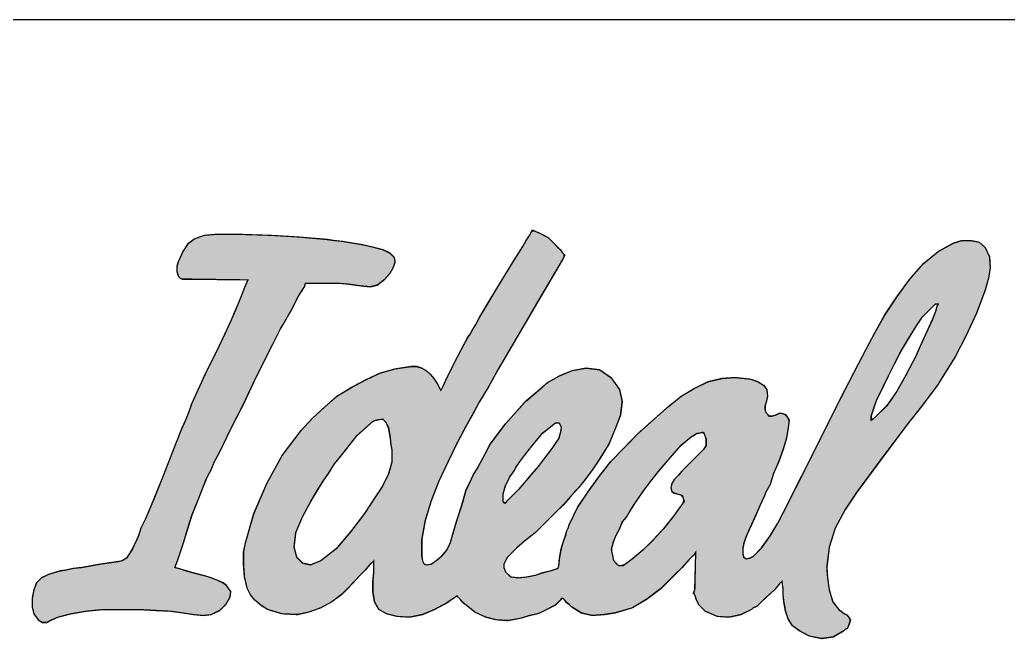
# Model space of a CAD drawing. Extents: x -15779 to -11579, y -7432 to -1492.
# Drawn here: x -14824 to -14475, y -6551.1 to -6332.4 of the extents above; entities that cross this region are included whole.
import ezdxf

# ---------------------------------------------------------------- set-up
doc = ezdxf.new("R2010")
doc.units = 0
doc.header["$LTSCALE"] = 40
doc.header["$MEASUREMENT"] = 0
doc.layers.get('0').update_dxf_attribs({"linetype": 'CONTINUOUS'})
for name, color, linetype in [('CAMADA_1', 7, 'CONTINUOUS'), ('FINA', 7, 'CONTINUOUS'), ('RAHMEN07', 5, 'CONTINUOUS')]:
    doc.layers.add(name, color=color, linetype=linetype)

msp = doc.modelspace()

# ---------------------------------------------------------------- hatches: boundary and pattern name
at = {"linetype": 'CONTINUOUS'}
h = msp.add_hatch(color=5, dxfattribs=at)
h.paths.add_polyline_path([(-14676.064, -6495.309), (-14678.785, -6502.262), (-14680.902, -6509.216), (-14682.111, -6515.867), (-14682.111, -6521.914), (-14681.808, -6523.425), (-14681.203, -6524.635), (-14680.297, -6524.937), (-14678.785, -6524.635), (-14676.669, -6523.123), (-14674.855, -6521.612), (-14673.343, -6519.797), (-14672.134, -6517.379), (-14671.227, -6514.356), (-14669.715, -6509.216), (-14667.901, -6503.774), (-14666.39, -6498.332), (-14665.786, -6497.123), (-14664.878, -6495.309), (-14663.971, -6493.193), (-14662.459, -6490.774), (-14659.738, -6485.635), (-14657.924, -6482.309), (-14652.483, -6475.053), (-14645.529, -6467.193), (-14641.6, -6463.867), (-14637.669, -6460.542), (-14633.437, -6458.123), (-14628.901, -6456.309), (-14624.065, -6455.403), (-14619.228, -6456.007), (-14615.297, -6458.728), (-14612.274, -6462.96), (-14611.367, -6467.193), (-14611.971, -6472.03), (-14613.785, -6476.867), (-14615.902, -6482.007), (-14618.925, -6486.844), (-14621.645, -6491.077), (-14624.367, -6494.704), (-14626.785, -6497.728), (-14627.995, -6498.937), (-14629.809, -6501.053), (-14632.227, -6503.774), (-14634.948, -6506.495), (-14637.669, -6509.216), (-14640.088, -6511.635), (-14641.902, -6513.448), (-14643.111, -6514.356), (-14645.831, -6516.472), (-14648.553, -6518.891), (-14650.668, -6521.006), (-14651.878, -6522.216), (-14652.483, -6523.425), (-14653.087, -6524.635), (-14653.087, -6525.843), (-14652.483, -6527.355), (-14650.668, -6529.169), (-14647.948, -6529.472), (-14644.925, -6529.169), (-14641.902, -6528.565), (-14639.483, -6527.658), (-14636.762, -6527.052), (-14634.948, -6526.449), (-14634.041, -6526.146), (-14633.738, -6525.239), (-14633.437, -6522.518), (-14632.832, -6519.192), (-14631.925, -6516.169), (-14631.321, -6514.658), (-14631.018, -6513.146), (-14630.413, -6511.937), (-14630.111, -6510.727), (-14627.088, -6504.681), (-14623.459, -6499.239), (-14619.53, -6493.797), (-14615.297, -6488.356), (-14605.623, -6478.379), (-14595.042, -6469.007), (-14590.507, -6465.379), (-14585.972, -6462.658), (-14581.134, -6460.24), (-14575.995, -6459.03), (-14571.46, -6458.728), (-14566.018, -6459.332), (-14563.297, -6460.24), (-14561.483, -6461.449), (-14560.273, -6462.96), (-14559.972, -6465.379), (-14560.273, -6466.588), (-14560.576, -6467.797), (-14560.879, -6468.704), (-14560.879, -6470.216), (-14560.576, -6471.123), (-14559.367, -6472.333), (-14558.46, -6472.333), (-14557.25, -6472.03), (-14555.558, -6471.184), (-14553.666, -6471.814), (-14552.366, -6473.765), (-14552.716, -6476.565), (-14553.32, -6480.193), (-14554.53, -6484.123), (-14556.041, -6488.356), (-14557.856, -6492.588), (-14559.064, -6496.518), (-14560.576, -6499.239), (-14561.181, -6500.751), (-14562.693, -6504.076), (-14564.204, -6507.402), (-14565.716, -6510.727), (-14567.227, -6514.053), (-14567.832, -6515.564), (-14568.437, -6517.379), (-14568.74, -6519.192), (-14568.74, -6521.006), (-14568.437, -6522.216), (-14567.53, -6522.82), (-14566.32, -6522.518), (-14565.112, -6521.914), (-14562.088, -6518.891), (-14559.064, -6514.658), (-14556.344, -6510.123), (-14554.53, -6506.495), (-14547.879, -6493.495), (-14541.228, -6480.193), (-14534.576, -6466.891), (-14527.926, -6453.89), (-14525.204, -6448.751), (-14522.181, -6443.007), (-14518.554, -6436.658), (-14514.321, -6430.309), (-14509.786, -6423.961), (-14504.949, -6418.518), (-14499.809, -6414.286), (-14494.368, -6411.262), (-14491.344, -6410.356), (-14488.321, -6410.356), (-14485.298, -6410.961), (-14483.182, -6412.775), (-14481.67, -6416.1), (-14481.368, -6420.03), (-14481.972, -6423.658), (-14483.182, -6427.891), (-14486.205, -6436.054), (-14489.833, -6443.914), (-14493.763, -6451.472), (-14498.298, -6458.728), (-14499.809, -6461.146), (-14502.531, -6464.774), (-14506.158, -6469.611), (-14510.693, -6475.356), (-14520.065, -6487.75), (-14528.53, -6499.239), (-14532.763, -6505.588), (-14536.088, -6511.937), (-14538.205, -6518.588), (-14539.111, -6525.843), (-14538.809, -6529.472), (-14538.205, -6533.705), (-14536.995, -6537.937), (-14534.576, -6540.96), (-14533.972, -6541.262), (-14533.367, -6541.867), (-14532.763, -6542.169), (-14531.854, -6542.624), (-14530.747, -6544.285), (-14531.251, -6545.798), (-14531.734, -6547.248), (-14532.46, -6547.612), (-14533.065, -6548.215), (-14536.693, -6550.332), (-14540.926, -6550.936), (-14545.158, -6550.03), (-14548.786, -6548.215), (-14551.204, -6546.402), (-14552.716, -6543.983), (-14553.623, -6541.262), (-14554.227, -6537.937), (-14554.53, -6535.519), (-14554.53, -6533.402), (-14554.908, -6530.757), (-14555.739, -6531.588), (-14557.553, -6533.705), (-14560.273, -6536.122), (-14562.39, -6538.239), (-14563.752, -6539.6), (-14565.112, -6540.053), (-14565.716, -6540.658), (-14569.343, -6542.472), (-14573.576, -6543.379), (-14577.809, -6543.076), (-14582.042, -6541.262), (-14582.949, -6540.355), (-14584.157, -6539.145), (-14585.065, -6537.332), (-14585.67, -6535.519), (-14586.273, -6534.913), (-14585.67, -6533.705), (-14585.374, -6520.712), (-14587.785, -6523.123), (-14590.204, -6525.843), (-14592.925, -6528.565), (-14597.762, -6533.402), (-14602.599, -6537.03), (-14607.739, -6540.053), (-14613.785, -6541.867), (-14617.716, -6542.472), (-14621.948, -6542.774), (-14625.878, -6541.867), (-14629.204, -6539.751), (-14630.111, -6538.844), (-14631.018, -6538.239), (-14631.622, -6537.332), (-14632.227, -6536.728), (-14632.53, -6536.728), (-14634.041, -6538.239), (-14634.948, -6539.145), (-14636.158, -6539.751), (-14637.971, -6540.658), (-14639.785, -6541.565), (-14641.297, -6542.169), (-14644.018, -6542.774), (-14647.041, -6543.681), (-14650.064, -6544.285), (-14651.878, -6544.588), (-14655.809, -6544.285), (-14659.436, -6543.379), (-14663.367, -6541.565), (-14666.39, -6539.145), (-14667.6, -6538.239), (-14668.506, -6537.03), (-14669.413, -6536.122), (-14669.655, -6535.881), (-14670.925, -6536.728), (-14671.832, -6537.332), (-14673.04, -6538.239), (-14677.576, -6540.658), (-14681.808, -6542.472), (-14686.344, -6543.379), (-14690.878, -6543.076), (-14694.506, -6542.169), (-14697.227, -6540.658), (-14698.738, -6537.937), (-14699.343, -6534.309), (-14699.343, -6530.983), (-14699.041, -6527.355), (-14699.041, -6524.635), (-14699.041, -6523.425), (-14700.552, -6524.937), (-14702.064, -6526.751), (-14703.878, -6528.565), (-14707.808, -6532.797), (-14710.529, -6535.519), (-14713.855, -6537.937), (-14717.785, -6540.053), (-14722.018, -6541.565), (-14725.948, -6542.472), (-14731.389, -6542.169), (-14736.529, -6540.658), (-14738.948, -6539.145), (-14741.065, -6537.332), (-14742.575, -6535.519), (-14743.785, -6533.099), (-14744.692, -6529.169), (-14744.994, -6524.635), (-14744.994, -6520.402), (-14744.389, -6517.076), (-14741.366, -6506.797), (-14736.832, -6496.216), (-14731.389, -6486.24), (-14724.738, -6477.472), (-14720.808, -6473.239), (-14716.576, -6469.31), (-14712.04, -6465.379), (-14707.203, -6462.356), (-14702.064, -6459.634), (-14696.924, -6457.217), (-14691.483, -6455.704), (-14685.739, -6454.798), (-14683.925, -6454.798), (-14682.111, -6455.403), (-14680.599, -6456.309), (-14679.087, -6457.519), (-14677.879, -6459.03), (-14676.669, -6460.844), (-14675.762, -6462.658), (-14675.46, -6463.263), (-14675.157, -6462.96), (-14674.553, -6461.751), (-14673.646, -6459.634), (-14672.437, -6457.217), (-14669.413, -6451.17), (-14665.786, -6444.518), (-14665.181, -6443.612), (-14664.273, -6442.1), (-14663.064, -6439.984), (-14661.553, -6437.263), (-14657.924, -6431.216), (-14653.995, -6424.565), (-14650.064, -6418.216), (-14646.437, -6412.472), (-14645.228, -6410.356), (-14644.018, -6408.542), (-14643.05, -6406.607), (-14641.6, -6407.333), (-14640.692, -6407.635), (-14638.878, -6408.542), (-14637.367, -6409.448), (-14635.855, -6410.961), (-14634.041, -6412.775), (-14633.134, -6413.682), (-14632.53, -6414.588), (-14631.623, -6415.496), (-14632.53, -6417.309), (-14641.297, -6432.123), (-14650.366, -6447.844), (-14654.901, -6455.403), (-14658.53, -6462.054), (-14661.855, -6467.495), (-14663.971, -6471.425), (-14666.692, -6476.263), (-14669.715, -6482.007), (-14672.739, -6488.356)])
h.paths.add_polyline_path([(-14523.391, -6473.844), (-14523.391, -6472.333), (-14522.484, -6469.611), (-14521.577, -6466.891), (-14520.67, -6465.077), (-14519.158, -6462.054), (-14517.344, -6458.123), (-14515.228, -6453.89), (-14512.809, -6449.356), (-14510.088, -6444.821), (-14507.669, -6440.891), (-14505.251, -6437.263), (-14502.832, -6434.845), (-14501.926, -6433.937), (-14500.715, -6432.728), (-14499.809, -6432.728), (-14500.112, -6433.332), (-14500.717, -6435.448), (-14501.925, -6438.472), (-14503.437, -6441.798), (-14504.949, -6445.123), (-14506.46, -6448.449), (-14507.669, -6451.17), (-14508.577, -6452.984), (-14511.298, -6458.123), (-14514.321, -6463.565), (-14517.948, -6468.704), (-14522.484, -6473.239)], flags=16)
h.paths.add_polyline_path([(-14582.646, -6484.123), (-14583.856, -6485.332), (-14585.972, -6487.449), (-14588.088, -6489.564), (-14590.204, -6491.681), (-14591.413, -6493.193), (-14592.925, -6494.704), (-14593.832, -6496.216), (-14594.135, -6497.728), (-14593.832, -6498.937), (-14592.925, -6499.541), (-14592.018, -6499.844), (-14590.149, -6500.311), (-14589.414, -6502.52), (-14590.809, -6504.379), (-14593.227, -6507.704), (-14596.855, -6512.239), (-14600.786, -6516.472), (-14603.809, -6519.495), (-14605.623, -6521.006), (-14607.739, -6522.82), (-14610.963, -6525.239), (-14612.578, -6525.239), (-14613.483, -6524.332), (-14614.316, -6523.498), (-14614.692, -6521.612), (-14615.137, -6519.389), (-14614.39, -6516.774), (-14613.483, -6514.356), (-14612.274, -6512.239), (-14611.306, -6509.82), (-14609.855, -6508.007), (-14608.343, -6505.588), (-14606.832, -6503.17), (-14603.506, -6498.332), (-14600.786, -6494.704), (-14598.064, -6491.379), (-14594.437, -6487.146), (-14590.507, -6482.611), (-14586.879, -6479.588), (-14586.274, -6479.286), (-14584.914, -6478.379), (-14584.157, -6478.379), (-14582.577, -6477.983), (-14581.739, -6480.494), (-14581.739, -6481.704), (-14581.739, -6482.762)], flags=16)
h.paths.add_polyline_path([(-14632.832, -6476.263), (-14633.134, -6478.076), (-14633.738, -6480.193), (-14634.948, -6482.007), (-14636.158, -6483.821), (-14637.367, -6485.332), (-14639.181, -6487.75), (-14640.994, -6490.169), (-14643.414, -6492.891), (-14647.948, -6498.332), (-14651.576, -6501.96), (-14652.181, -6502.565), (-14652.784, -6503.17), (-14653.39, -6502.565), (-14653.39, -6499.844), (-14652.483, -6496.82), (-14650.972, -6493.797), (-14649.46, -6491.681), (-14648.855, -6490.472), (-14647.645, -6488.658), (-14645.831, -6486.24), (-14643.716, -6483.518), (-14639.483, -6478.379), (-14634.866, -6474.751), (-14633.588, -6474.751)], flags=16)
h.paths.add_polyline_path([(-14692.692, -6488.658), (-14693.901, -6492.891), (-14696.018, -6497.123), (-14698.738, -6501.356), (-14702.366, -6506.797), (-14707.203, -6513.146), (-14712.343, -6519.192), (-14717.785, -6523.425), (-14721.413, -6524.937), (-14724.134, -6524.332), (-14726.25, -6522.216), (-14727.157, -6518.588), (-14726.552, -6513.448), (-14724.134, -6507.704), (-14721.11, -6502.262), (-14718.39, -6497.728), (-14716.879, -6495.309), (-14715.064, -6492.588), (-14712.948, -6489.263), (-14710.227, -6485.937), (-14705.088, -6479.286), (-14699.118, -6473.98), (-14695.917, -6473.34), (-14694.808, -6474.449), (-14693.901, -6476.565), (-14693.297, -6479.89), (-14692.994, -6482.611), (-14692.692, -6484.123)], flags=16)
at = {"layer": 'RAHMEN07', "linetype": 'CONTINUOUS'}
msp.add_hatch(color=256, dxfattribs=at).paths.add_polyline_path([(-14763.133, -6507.099), (-14761.319, -6502.565), (-14759.808, -6498.634), (-14758.296, -6495.006), (-14757.692, -6493.495), (-14756.482, -6491.379), (-14755.273, -6488.356), (-14753.459, -6485.03), (-14749.528, -6476.867), (-14744.994, -6468.1), (-14740.762, -6459.03), (-14736.529, -6450.565), (-14734.715, -6446.937), (-14733.204, -6443.914), (-14731.995, -6441.495), (-14731.087, -6439.984), (-14728.064, -6434.845), (-14725.645, -6430.007), (-14724.436, -6428.192), (-14723.529, -6426.682), (-14723.126, -6425.472), (-14722.32, -6425.472), (-14721.11, -6425.472), (-14718.994, -6425.472), (-14716.576, -6425.472), (-14711.436, -6425.472), (-14707.808, -6425.775), (-14703.576, -6426.378), (-14700.25, -6426.682), (-14697.832, -6426.077), (-14695.11, -6423.961), (-14693.297, -6421.844), (-14692.087, -6419.728), (-14691.483, -6417.914), (-14691.785, -6416.402), (-14693.297, -6414.892), (-14695.716, -6413.682), (-14699.041, -6412.775), (-14702.971, -6411.868), (-14706.599, -6411.262), (-14710.227, -6410.658), (-14713.25, -6410.356), (-14715.367, -6410.053), (-14725.343, -6409.147), (-14735.32, -6408.542), (-14745.297, -6408.239), (-14755.273, -6408.239), (-14758.901, -6408.542), (-14762.227, -6409.751), (-14764.645, -6411.565), (-14766.459, -6414.286), (-14767.366, -6416.402), (-14768.273, -6418.216), (-14768.575, -6419.728), (-14768.575, -6421.24), (-14768.273, -6422.449), (-14767.971, -6423.054), (-14767.366, -6423.658), (-14766.762, -6423.961), (-14766.459, -6423.961), (-14766.157, -6423.961), (-14765.854, -6423.961), (-14765.25, -6423.961), (-14743.482, -6424.263), (-14743.785, -6424.868), (-14744.692, -6426.984), (-14745.599, -6429.402), (-14746.808, -6432.425), (-14748.017, -6435.146), (-14749.528, -6438.774), (-14751.645, -6443.31), (-14753.761, -6447.844), (-14758.598, -6457.519), (-14762.529, -6466.286), (-14763.436, -6468.1), (-14764.343, -6470.82), (-14765.552, -6473.844), (-14767.064, -6477.17), (-14770.087, -6485.03), (-14773.412, -6493.495), (-14776.738, -6501.657), (-14779.761, -6508.913), (-14781.273, -6511.937), (-14782.18, -6514.658), (-14783.087, -6516.774), (-14783.692, -6517.983), (-14784.296, -6519.192), (-14785.203, -6520.704), (-14786.413, -6522.518), (-14787.924, -6523.425), (-14789.133, -6523.728), (-14795.483, -6524.635), (-14802.134, -6525.843), (-14805.157, -6526.146), (-14807.877, -6526.751), (-14809.691, -6527.052), (-14810.9, -6527.355), (-14813.924, -6528.262), (-14816.343, -6529.472), (-14818.156, -6531.285), (-14819.064, -6533.705), (-14819.668, -6536.728), (-14819.668, -6539.751), (-14819.064, -6542.169), (-14817.552, -6544.285), (-14816.04, -6545.192), (-14814.529, -6545.192), (-14812.714, -6544.285), (-14810.599, -6543.379), (-14806.063, -6542.169), (-14800.621, -6541.262), (-14794.575, -6540.658), (-14788.227, -6540.658), (-14781.877, -6540.658), (-14776.134, -6540.96), (-14770.691, -6541.262), (-14766.459, -6541.867), (-14762.529, -6542.472), (-14759.204, -6542.774), (-14756.482, -6542.472), (-14753.459, -6540.96), (-14751.342, -6538.844), (-14749.831, -6536.425), (-14749.528, -6534.309), (-14751.041, -6532.192), (-14752.25, -6531.285), (-14754.064, -6530.379), (-14756.482, -6529.472), (-14758.296, -6528.867), (-14761.924, -6527.96), (-14765.25, -6527.052), (-14767.971, -6526.146), (-14769.273, -6525.82), (-14768.878, -6524.635), (-14768.273, -6523.123), (-14767.668, -6521.309), (-14766.157, -6516.774), (-14764.645, -6511.937)])

# ---------------------------------------------------------------- linework, layer by layer
at = {"color": 5, "linetype": 'CONTINUOUS'}
for points in [[(-14676.064, -6495.309), (-14678.785, -6502.262), (-14680.902, -6509.216), (-14682.111, -6515.867), (-14682.111, -6521.914), (-14681.808, -6523.425), (-14681.203, -6524.635), (-14680.297, -6524.937), (-14678.785, -6524.635), (-14676.669, -6523.123), (-14674.855, -6521.612), (-14673.343, -6519.797), (-14672.134, -6517.379), (-14671.227, -6514.356), (-14669.715, -6509.216), (-14667.901, -6503.774), (-14666.39, -6498.332), (-14665.786, -6497.123), (-14664.878, -6495.309), (-14663.971, -6493.193), (-14662.459, -6490.774), (-14659.738, -6485.635), (-14657.924, -6482.309), (-14652.483, -6475.053), (-14645.529, -6467.193), (-14641.6, -6463.867), (-14637.669, -6460.542), (-14633.437, -6458.123), (-14628.901, -6456.309), (-14624.065, -6455.403), (-14619.228, -6456.007), (-14615.297, -6458.728), (-14612.274, -6462.96), (-14611.367, -6467.193), (-14611.971, -6472.03), (-14613.785, -6476.867), (-14615.902, -6482.007), (-14618.925, -6486.844), (-14621.645, -6491.077), (-14624.367, -6494.704), (-14626.785, -6497.728), (-14627.995, -6498.937), (-14629.809, -6501.053), (-14632.227, -6503.774), (-14634.948, -6506.495), (-14637.669, -6509.216), (-14640.088, -6511.635), (-14641.902, -6513.448), (-14643.111, -6514.356), (-14645.831, -6516.472), (-14648.553, -6518.891), (-14650.668, -6521.006), (-14651.878, -6522.216), (-14652.483, -6523.425), (-14653.087, -6524.635), (-14653.087, -6525.843), (-14652.483, -6527.355), (-14650.668, -6529.169), (-14647.948, -6529.472), (-14644.925, -6529.169), (-14641.902, -6528.565), (-14639.483, -6527.658), (-14636.762, -6527.052), (-14634.948, -6526.449), (-14634.041, -6526.146), (-14633.738, -6525.239), (-14633.437, -6522.518), (-14632.832, -6519.192), (-14631.925, -6516.169), (-14631.321, -6514.658), (-14631.018, -6513.146), (-14630.413, -6511.937), (-14630.111, -6510.727), (-14627.088, -6504.681), (-14623.459, -6499.239), (-14619.53, -6493.797), (-14615.297, -6488.356), (-14605.623, -6478.379), (-14595.042, -6469.007), (-14590.507, -6465.379), (-14585.972, -6462.658), (-14581.134, -6460.24), (-14575.995, -6459.03), (-14571.46, -6458.728), (-14566.018, -6459.332), (-14563.297, -6460.24), (-14561.483, -6461.449), (-14560.273, -6462.96), (-14559.972, -6465.379), (-14560.273, -6466.588), (-14560.576, -6467.797), (-14560.879, -6468.704), (-14560.879, -6470.216), (-14560.576, -6471.123), (-14559.367, -6472.333), (-14558.46, -6472.333), (-14557.25, -6472.03), (-14555.558, -6471.184), (-14553.666, -6471.814), (-14552.366, -6473.765), (-14552.716, -6476.565), (-14553.32, -6480.193), (-14554.53, -6484.123), (-14556.041, -6488.356), (-14557.856, -6492.588), (-14559.064, -6496.518), (-14560.576, -6499.239), (-14561.181, -6500.751), (-14562.693, -6504.076), (-14564.204, -6507.402), (-14565.716, -6510.727), (-14567.227, -6514.053), (-14567.832, -6515.564), (-14568.437, -6517.379), (-14568.74, -6519.192), (-14568.74, -6521.006), (-14568.437, -6522.216), (-14567.53, -6522.82), (-14566.32, -6522.518), (-14565.112, -6521.914), (-14562.088, -6518.891), (-14559.064, -6514.658), (-14556.344, -6510.123), (-14554.53, -6506.495), (-14547.879, -6493.495), (-14541.228, -6480.193), (-14534.576, -6466.891), (-14527.926, -6453.89), (-14525.204, -6448.751), (-14522.181, -6443.007), (-14518.554, -6436.658), (-14514.321, -6430.309), (-14509.786, -6423.961), (-14504.949, -6418.518), (-14499.809, -6414.286), (-14494.368, -6411.262), (-14491.344, -6410.356), (-14488.321, -6410.356), (-14485.298, -6410.961), (-14483.182, -6412.775), (-14481.67, -6416.1), (-14481.368, -6420.03), (-14481.972, -6423.658), (-14483.182, -6427.891), (-14486.205, -6436.054), (-14489.833, -6443.914), (-14493.763, -6451.472), (-14498.298, -6458.728), (-14499.809, -6461.146), (-14502.531, -6464.774), (-14506.158, -6469.611), (-14510.693, -6475.356), (-14520.065, -6487.75), (-14528.53, -6499.239), (-14532.763, -6505.588), (-14536.088, -6511.937), (-14538.205, -6518.588), (-14539.111, -6525.843), (-14538.809, -6529.472), (-14538.205, -6533.705), (-14536.995, -6537.937), (-14534.576, -6540.96), (-14533.972, -6541.262), (-14533.367, -6541.867), (-14532.763, -6542.169), (-14531.854, -6542.624), (-14530.747, -6544.285), (-14531.251, -6545.798), (-14531.734, -6547.248), (-14532.46, -6547.612), (-14533.065, -6548.215), (-14536.693, -6550.332), (-14540.926, -6550.936), (-14545.158, -6550.03), (-14548.786, -6548.215), (-14551.204, -6546.402), (-14552.716, -6543.983), (-14553.623, -6541.262), (-14554.227, -6537.937), (-14554.53, -6535.519), (-14554.53, -6533.402), (-14554.908, -6530.757), (-14555.739, -6531.588), (-14557.553, -6533.705), (-14560.273, -6536.122), (-14562.39, -6538.239), (-14563.752, -6539.6), (-14565.112, -6540.053), (-14565.716, -6540.658), (-14569.343, -6542.472), (-14573.576, -6543.379), (-14577.809, -6543.076), (-14582.042, -6541.262), (-14582.949, -6540.355), (-14584.157, -6539.145), (-14585.065, -6537.332), (-14585.67, -6535.519), (-14586.273, -6534.913), (-14585.67, -6533.705), (-14585.374, -6520.712), (-14587.785, -6523.123), (-14590.204, -6525.843), (-14592.925, -6528.565), (-14597.762, -6533.402), (-14602.599, -6537.03), (-14607.739, -6540.053), (-14613.785, -6541.867), (-14617.716, -6542.472), (-14621.948, -6542.774), (-14625.878, -6541.867), (-14629.204, -6539.751), (-14630.111, -6538.844), (-14631.018, -6538.239), (-14631.622, -6537.332), (-14632.227, -6536.728), (-14632.53, -6536.728), (-14634.041, -6538.239), (-14634.948, -6539.145), (-14636.158, -6539.751), (-14637.971, -6540.658), (-14639.785, -6541.565), (-14641.297, -6542.169), (-14644.018, -6542.774), (-14647.041, -6543.681), (-14650.064, -6544.285), (-14651.878, -6544.588), (-14655.809, -6544.285), (-14659.436, -6543.379), (-14663.367, -6541.565), (-14666.39, -6539.145), (-14667.6, -6538.239), (-14668.506, -6537.03), (-14669.413, -6536.122), (-14669.655, -6535.881), (-14670.925, -6536.728), (-14671.832, -6537.332), (-14673.04, -6538.239), (-14677.576, -6540.658), (-14681.808, -6542.472), (-14686.344, -6543.379), (-14690.878, -6543.076), (-14694.506, -6542.169), (-14697.227, -6540.658), (-14698.738, -6537.937), (-14699.343, -6534.309), (-14699.343, -6530.983), (-14699.041, -6527.355), (-14699.041, -6524.635), (-14699.041, -6523.425), (-14700.552, -6524.937), (-14702.064, -6526.751), (-14703.878, -6528.565), (-14707.808, -6532.797), (-14710.529, -6535.519), (-14713.855, -6537.937), (-14717.785, -6540.053), (-14722.018, -6541.565), (-14725.948, -6542.472), (-14731.389, -6542.169), (-14736.529, -6540.658), (-14738.948, -6539.145), (-14741.065, -6537.332), (-14742.575, -6535.519), (-14743.785, -6533.099), (-14744.692, -6529.169), (-14744.994, -6524.635), (-14744.994, -6520.402), (-14744.389, -6517.076), (-14741.366, -6506.797), (-14736.832, -6496.216), (-14731.389, -6486.24), (-14724.738, -6477.472), (-14720.808, -6473.239), (-14716.576, -6469.31), (-14712.04, -6465.379), (-14707.203, -6462.356), (-14702.064, -6459.634), (-14696.924, -6457.217), (-14691.483, -6455.704), (-14685.739, -6454.798), (-14683.925, -6454.798), (-14682.111, -6455.403), (-14680.599, -6456.309), (-14679.087, -6457.519), (-14677.879, -6459.03), (-14676.669, -6460.844), (-14675.762, -6462.658), (-14675.46, -6463.263), (-14675.157, -6462.96), (-14674.553, -6461.751), (-14673.646, -6459.634), (-14672.437, -6457.217), (-14669.413, -6451.17), (-14665.786, -6444.518), (-14665.181, -6443.612), (-14664.273, -6442.1), (-14663.064, -6439.984), (-14661.553, -6437.263), (-14657.924, -6431.216), (-14653.995, -6424.565), (-14650.064, -6418.216), (-14646.437, -6412.472), (-14645.228, -6410.356), (-14644.018, -6408.542), (-14643.05, -6406.607), (-14641.6, -6407.333), (-14640.692, -6407.635), (-14638.878, -6408.542), (-14637.367, -6409.448), (-14635.855, -6410.961), (-14634.041, -6412.775), (-14633.134, -6413.682), (-14632.53, -6414.588), (-14631.623, -6415.496), (-14632.53, -6417.309), (-14641.297, -6432.123), (-14650.366, -6447.844), (-14654.901, -6455.403), (-14658.53, -6462.054), (-14661.855, -6467.495), (-14663.971, -6471.425), (-14666.692, -6476.263), (-14669.715, -6482.007), (-14672.739, -6488.356)], [(-14523.391, -6473.844), (-14523.391, -6472.333), (-14522.484, -6469.611), (-14521.577, -6466.891), (-14520.67, -6465.077), (-14519.158, -6462.054), (-14517.344, -6458.123), (-14515.228, -6453.89), (-14512.809, -6449.356), (-14510.088, -6444.821), (-14507.669, -6440.891), (-14505.251, -6437.263), (-14502.832, -6434.845), (-14501.926, -6433.937), (-14500.715, -6432.728), (-14499.809, -6432.728), (-14500.112, -6433.332), (-14500.717, -6435.448), (-14501.925, -6438.472), (-14503.437, -6441.798), (-14504.949, -6445.123), (-14506.46, -6448.449), (-14507.669, -6451.17), (-14508.577, -6452.984), (-14511.298, -6458.123), (-14514.321, -6463.565), (-14517.948, -6468.704), (-14522.484, -6473.239)], [(-14692.692, -6488.658), (-14693.901, -6492.891), (-14696.018, -6497.123), (-14698.738, -6501.356), (-14702.366, -6506.797), (-14707.203, -6513.146), (-14712.343, -6519.192), (-14717.785, -6523.425), (-14721.413, -6524.937), (-14724.134, -6524.332), (-14726.25, -6522.216), (-14727.157, -6518.588), (-14726.552, -6513.448), (-14724.134, -6507.704), (-14721.11, -6502.262), (-14718.39, -6497.728), (-14716.879, -6495.309), (-14715.064, -6492.588), (-14712.948, -6489.263), (-14710.227, -6485.937), (-14705.088, -6479.286), (-14699.118, -6473.98), (-14695.917, -6473.34), (-14694.808, -6474.449), (-14693.901, -6476.565), (-14693.297, -6479.89), (-14692.994, -6482.611), (-14692.692, -6484.123)], [(-14632.832, -6476.263), (-14633.134, -6478.076), (-14633.738, -6480.193), (-14634.948, -6482.007), (-14636.158, -6483.821), (-14637.367, -6485.332), (-14639.181, -6487.75), (-14640.994, -6490.169), (-14643.414, -6492.891), (-14647.948, -6498.332), (-14651.576, -6501.96), (-14652.181, -6502.565), (-14652.784, -6503.17), (-14653.39, -6502.565), (-14653.39, -6499.844), (-14652.483, -6496.82), (-14650.972, -6493.797), (-14649.46, -6491.681), (-14648.855, -6490.472), (-14647.645, -6488.658), (-14645.831, -6486.24), (-14643.716, -6483.518), (-14639.483, -6478.379), (-14634.866, -6474.751), (-14633.588, -6474.751)], [(-14582.646, -6484.123), (-14583.856, -6485.332), (-14585.972, -6487.449), (-14588.088, -6489.564), (-14590.204, -6491.681), (-14591.413, -6493.193), (-14592.925, -6494.704), (-14593.832, -6496.216), (-14594.135, -6497.728), (-14593.832, -6498.937), (-14592.925, -6499.541), (-14592.018, -6499.844), (-14590.149, -6500.311), (-14589.414, -6502.52), (-14590.809, -6504.379), (-14593.227, -6507.704), (-14596.855, -6512.239), (-14600.786, -6516.472), (-14603.809, -6519.495), (-14605.623, -6521.006), (-14607.739, -6522.82), (-14610.963, -6525.239), (-14612.578, -6525.239), (-14613.483, -6524.332), (-14614.316, -6523.498), (-14614.692, -6521.612), (-14615.137, -6519.389), (-14614.39, -6516.774), (-14613.483, -6514.356), (-14612.274, -6512.239), (-14611.306, -6509.82), (-14609.855, -6508.007), (-14608.343, -6505.588), (-14606.832, -6503.17), (-14603.506, -6498.332), (-14600.786, -6494.704), (-14598.064, -6491.379), (-14594.437, -6487.146), (-14590.507, -6482.611), (-14586.879, -6479.588), (-14586.274, -6479.286), (-14584.914, -6478.379), (-14584.157, -6478.379), (-14582.577, -6477.983), (-14581.739, -6480.494), (-14581.739, -6481.704), (-14581.739, -6482.762)]]:
    msp.add_lwpolyline(points, close=True, dxfattribs=at)
at = {"layer": 'CAMADA_1', "color": 5, "linetype": 'CONTINUOUS', "const_width": 0.42}
for points in [[(-14585.367, -6520.402), (-14585.67, -6533.705), (-14585.972, -6534.309), (-14585.972, -6534.611), (-14585.972, -6535.216), (-14585.67, -6535.519), (-14585.065, -6537.332), (-14584.157, -6539.145), (-14582.949, -6540.355), (-14582.042, -6541.262), (-14577.809, -6543.076), (-14573.576, -6543.379), (-14569.343, -6542.472), (-14565.716, -6540.658), (-14565.112, -6540.053), (-14564.204, -6539.751), (-14563.297, -6539.145), (-14562.39, -6538.239), (-14560.273, -6536.122), (-14557.553, -6533.705), (-14555.739, -6531.588), (-14554.833, -6530.682), (-14554.833, -6531.285), (-14554.53, -6533.402), (-14554.53, -6535.519), (-14554.227, -6537.937), (-14553.623, -6541.262), (-14552.716, -6543.983), (-14551.204, -6546.402), (-14548.786, -6548.215), (-14545.158, -6550.03), (-14540.926, -6550.936), (-14536.693, -6550.332), (-14533.065, -6548.215), (-14532.46, -6547.612), (-14531.856, -6547.309), (-14531.553, -6546.704), (-14531.251, -6545.798), (-14530.949, -6544.89), (-14530.949, -6543.983), (-14531.553, -6543.076), (-14532.158, -6542.472), (-14532.763, -6542.169), (-14533.367, -6541.867), (-14533.972, -6541.262), (-14534.576, -6540.96), (-14536.995, -6537.937), (-14538.205, -6533.705), (-14538.809, -6529.472), (-14539.111, -6525.843), (-14538.205, -6518.588), (-14536.088, -6511.937), (-14532.763, -6505.588), (-14528.53, -6499.239), (-14520.065, -6487.75), (-14510.693, -6475.356), (-14506.158, -6469.611), (-14502.531, -6464.774), (-14499.809, -6461.146), (-14498.298, -6458.728), (-14493.763, -6451.472), (-14489.833, -6443.914), (-14486.205, -6436.054), (-14483.182, -6427.891), (-14481.972, -6423.658), (-14481.368, -6420.03), (-14481.67, -6416.1), (-14483.182, -6412.775), (-14485.298, -6410.961), (-14488.321, -6410.356), (-14491.344, -6410.356), (-14494.368, -6411.262), (-14499.809, -6414.286), (-14504.949, -6418.518), (-14509.786, -6423.961), (-14514.321, -6430.309), (-14518.554, -6436.658), (-14522.181, -6443.007), (-14525.204, -6448.751), (-14527.926, -6453.89), (-14534.576, -6466.891), (-14541.228, -6480.193), (-14547.879, -6493.495), (-14554.53, -6506.495), (-14556.344, -6510.123), (-14559.064, -6514.658), (-14562.088, -6518.891), (-14565.112, -6521.914), (-14566.32, -6522.518), (-14567.53, -6522.82), (-14568.437, -6522.216), (-14568.74, -6521.006), (-14568.74, -6519.192), (-14568.437, -6517.379), (-14567.832, -6515.564), (-14567.227, -6514.053), (-14565.716, -6510.727), (-14564.204, -6507.402), (-14562.693, -6504.076), (-14561.181, -6500.751), (-14560.576, -6499.239), (-14559.064, -6496.518), (-14557.856, -6492.588), (-14556.041, -6488.356), (-14554.53, -6484.123), (-14553.32, -6480.193), (-14552.716, -6476.565), (-14552.414, -6474.147), (-14552.716, -6473.239), (-14553.32, -6472.333), (-14553.925, -6471.727), (-14554.833, -6471.425), (-14556.041, -6471.425), (-14557.25, -6472.03), (-14558.46, -6472.333), (-14559.67, -6472.333), (-14559.972, -6471.727), (-14560.576, -6471.123), (-14560.879, -6470.216), (-14560.879, -6469.611), (-14560.879, -6468.704), (-14560.576, -6467.797), (-14560.273, -6466.588), (-14559.972, -6465.379), (-14560.273, -6462.96), (-14561.483, -6461.449), (-14563.297, -6460.24), (-14566.018, -6459.332), (-14571.46, -6458.728), (-14575.995, -6459.03), (-14581.134, -6460.24), (-14585.972, -6462.658), (-14590.507, -6465.379), (-14595.042, -6469.007), (-14605.623, -6478.379), (-14615.297, -6488.356), (-14619.53, -6493.797), (-14623.459, -6499.239), (-14627.088, -6504.681), (-14630.111, -6510.727), (-14630.413, -6511.937), (-14631.018, -6513.146), (-14631.321, -6514.658), (-14631.925, -6516.169), (-14632.832, -6519.192), (-14633.437, -6522.518), (-14633.738, -6525.239), (-14634.041, -6526.146), (-14634.948, -6526.449), (-14636.762, -6527.052), (-14639.483, -6527.658), (-14641.902, -6528.565), (-14644.925, -6529.169), (-14647.948, -6529.472), (-14650.668, -6529.169), (-14652.483, -6527.355), (-14653.087, -6525.843), (-14653.087, -6524.635), (-14652.483, -6523.425), (-14651.878, -6522.216), (-14650.668, -6521.006), (-14648.553, -6518.891), (-14645.831, -6516.472), (-14643.111, -6514.356), (-14641.902, -6513.448), (-14640.088, -6511.635), (-14637.669, -6509.216), (-14634.948, -6506.495), (-14632.227, -6503.774), (-14629.809, -6501.053), (-14627.995, -6498.937), (-14626.785, -6497.728), (-14624.367, -6494.704), (-14621.645, -6491.077), (-14618.925, -6486.844), (-14615.902, -6482.007), (-14613.785, -6476.867), (-14611.971, -6472.03), (-14611.367, -6467.193), (-14612.274, -6462.96), (-14615.297, -6458.728), (-14619.228, -6456.007), (-14624.065, -6455.403), (-14628.901, -6456.309), (-14633.437, -6458.123), (-14637.669, -6460.542), (-14641.6, -6463.867), (-14645.529, -6467.193), (-14652.483, -6475.053), (-14657.924, -6482.309), (-14659.738, -6485.635), (-14662.459, -6490.774), (-14663.971, -6493.193), (-14664.878, -6495.309), (-14665.786, -6497.123), (-14666.39, -6498.332), (-14667.901, -6503.774), (-14669.715, -6509.216), (-14671.227, -6514.356), (-14672.134, -6517.379), (-14673.343, -6519.797), (-14674.855, -6521.612), (-14676.669, -6523.123), (-14678.785, -6524.635), (-14680.297, -6524.937), (-14681.203, -6524.635), (-14681.808, -6523.425), (-14682.111, -6521.914), (-14682.111, -6515.867), (-14680.902, -6509.216), (-14678.785, -6502.262), (-14676.064, -6495.309), (-14672.739, -6488.356), (-14669.715, -6482.007), (-14666.692, -6476.263), (-14663.971, -6471.425), (-14661.855, -6467.495), (-14658.53, -6462.054), (-14654.901, -6455.403), (-14650.366, -6447.844), (-14641.297, -6432.123), (-14632.53, -6417.309), (-14631.925, -6416.1), (-14631.925, -6415.193), (-14632.53, -6414.588), (-14633.134, -6413.682), (-14634.041, -6412.775), (-14635.855, -6410.961), (-14637.367, -6409.448), (-14638.878, -6408.542), (-14640.692, -6407.635), (-14641.6, -6407.333), (-14642.204, -6407.03), (-14642.506, -6407.03), (-14643.111, -6407.03), (-14643.414, -6407.333), (-14644.018, -6408.542), (-14645.228, -6410.356), (-14646.437, -6412.472), (-14650.064, -6418.216), (-14653.995, -6424.565), (-14657.924, -6431.216), (-14661.553, -6437.263), (-14663.064, -6439.984), (-14664.273, -6442.1), (-14665.181, -6443.612), (-14665.786, -6444.518), (-14669.413, -6451.17), (-14672.437, -6457.217), (-14673.646, -6459.634), (-14674.553, -6461.751), (-14675.157, -6462.96), (-14675.46, -6463.263), (-14675.762, -6462.658), (-14676.669, -6460.844), (-14677.879, -6459.03), (-14679.087, -6457.519), (-14680.599, -6456.309), (-14682.111, -6455.403), (-14683.925, -6454.798), (-14685.739, -6454.798), (-14691.483, -6455.704), (-14696.924, -6457.217), (-14702.064, -6459.634), (-14707.203, -6462.356), (-14712.04, -6465.379), (-14716.576, -6469.31), (-14720.808, -6473.239), (-14724.738, -6477.472), (-14731.389, -6486.24), (-14736.832, -6496.216), (-14741.366, -6506.797), (-14744.389, -6517.076), (-14744.994, -6520.402), (-14744.994, -6524.635), (-14744.692, -6529.169), (-14743.785, -6533.099), (-14742.575, -6535.519), (-14741.065, -6537.332), (-14738.948, -6539.145), (-14736.529, -6540.658), (-14731.389, -6542.169), (-14725.948, -6542.472), (-14722.018, -6541.565), (-14717.785, -6540.053), (-14713.855, -6537.937), (-14710.529, -6535.519), (-14707.808, -6532.797), (-14703.878, -6528.565), (-14702.064, -6526.751), (-14700.552, -6524.937), (-14699.343, -6523.728), (-14699.041, -6523.425), (-14699.041, -6524.635), (-14699.041, -6527.355), (-14699.343, -6530.983), (-14699.343, -6534.309), (-14698.738, -6537.937), (-14697.227, -6540.658), (-14694.506, -6542.169), (-14690.878, -6543.076), (-14686.344, -6543.379), (-14681.808, -6542.472), (-14677.576, -6540.658), (-14673.04, -6538.239), (-14671.832, -6537.332), (-14670.925, -6536.728), (-14670.017, -6536.122), (-14669.715, -6535.82), (-14669.413, -6536.122), (-14668.506, -6537.03), (-14667.6, -6538.239), (-14666.39, -6539.145), (-14663.367, -6541.565), (-14659.436, -6543.379), (-14655.809, -6544.285), (-14651.878, -6544.588), (-14650.064, -6544.285), (-14647.041, -6543.681), (-14644.018, -6542.774), (-14641.297, -6542.169), (-14639.785, -6541.565), (-14637.971, -6540.658), (-14636.158, -6539.751), (-14634.948, -6539.145), (-14634.041, -6538.239), (-14633.134, -6537.332), (-14632.832, -6536.728), (-14632.227, -6536.728), (-14631.622, -6537.332), (-14631.018, -6538.239), (-14630.111, -6538.844), (-14629.204, -6539.751), (-14625.878, -6541.867), (-14621.948, -6542.774), (-14617.716, -6542.472), (-14613.785, -6541.867), (-14607.739, -6540.053), (-14602.599, -6537.03), (-14597.762, -6533.402), (-14592.925, -6528.565), (-14590.204, -6525.843), (-14587.785, -6523.123), (-14585.972, -6521.309), (-14585.367, -6520.402)], [(-14765.25, -6423.961), (-14743.482, -6424.263), (-14743.785, -6424.868), (-14744.692, -6426.984), (-14745.599, -6429.402), (-14746.808, -6432.425), (-14748.017, -6435.146), (-14749.528, -6438.774), (-14751.645, -6443.31), (-14753.761, -6447.844), (-14758.598, -6457.519), (-14762.529, -6466.286), (-14763.436, -6468.1), (-14764.343, -6470.82), (-14765.552, -6473.844), (-14767.064, -6477.17), (-14770.087, -6485.03), (-14773.412, -6493.495), (-14776.738, -6501.657), (-14779.761, -6508.913), (-14781.273, -6511.937), (-14782.18, -6514.658), (-14783.087, -6516.774), (-14783.692, -6517.983), (-14784.296, -6519.192), (-14785.203, -6520.704), (-14786.413, -6522.518), (-14787.924, -6523.425), (-14789.133, -6523.728), (-14795.483, -6524.635), (-14802.134, -6525.843), (-14805.157, -6526.146), (-14807.877, -6526.751), (-14809.691, -6527.052), (-14810.9, -6527.355), (-14813.924, -6528.262), (-14816.343, -6529.472), (-14818.156, -6531.285), (-14819.064, -6533.705), (-14819.668, -6536.728), (-14819.668, -6539.751), (-14819.064, -6542.169), (-14817.552, -6544.285), (-14816.04, -6545.192), (-14814.529, -6545.192), (-14812.714, -6544.285), (-14810.599, -6543.379), (-14806.063, -6542.169), (-14800.621, -6541.262), (-14794.575, -6540.658), (-14788.227, -6540.658), (-14781.877, -6540.658), (-14776.134, -6540.96), (-14770.691, -6541.262), (-14766.459, -6541.867), (-14762.529, -6542.472), (-14759.204, -6542.774), (-14756.482, -6542.472), (-14753.459, -6540.96), (-14751.342, -6538.844), (-14749.831, -6536.425), (-14749.528, -6534.309), (-14751.041, -6532.192), (-14752.25, -6531.285), (-14754.064, -6530.379), (-14756.482, -6529.472), (-14758.296, -6528.867), (-14761.924, -6527.96), (-14765.25, -6527.052), (-14767.971, -6526.146), (-14769.18, -6525.843), (-14769.18, -6525.541), (-14768.878, -6524.635), (-14768.273, -6523.123), (-14767.668, -6521.309), (-14766.157, -6516.774), (-14764.645, -6511.937), (-14763.133, -6507.099), (-14761.319, -6502.565), (-14759.808, -6498.634), (-14758.296, -6495.006), (-14757.692, -6493.495), (-14756.482, -6491.379), (-14755.273, -6488.356), (-14753.459, -6485.03), (-14749.528, -6476.867), (-14744.994, -6468.1), (-14740.762, -6459.03), (-14736.529, -6450.565), (-14734.715, -6446.937), (-14733.204, -6443.914), (-14731.995, -6441.495), (-14731.087, -6439.984), (-14728.064, -6434.845), (-14725.645, -6430.007), (-14724.436, -6428.192), (-14723.529, -6426.682), (-14723.227, -6425.775), (-14722.925, -6425.472), (-14722.32, -6425.472), (-14721.11, -6425.472), (-14718.994, -6425.472), (-14716.576, -6425.472), (-14711.436, -6425.472), (-14707.808, -6425.775), (-14703.576, -6426.378), (-14700.25, -6426.682), (-14697.832, -6426.077), (-14695.11, -6423.961), (-14693.297, -6421.844), (-14692.087, -6419.728), (-14691.483, -6417.914), (-14691.785, -6416.402), (-14693.297, -6414.892), (-14695.716, -6413.682), (-14699.041, -6412.775), (-14702.971, -6411.868), (-14706.599, -6411.262), (-14710.227, -6410.658), (-14713.25, -6410.356), (-14715.367, -6410.053), (-14725.343, -6409.147), (-14735.32, -6408.542), (-14745.297, -6408.239), (-14755.273, -6408.239), (-14758.901, -6408.542), (-14762.227, -6409.751), (-14764.645, -6411.565), (-14766.459, -6414.286), (-14767.366, -6416.402), (-14768.273, -6418.216), (-14768.575, -6419.728), (-14768.575, -6421.24), (-14768.273, -6422.449), (-14767.971, -6423.054), (-14767.366, -6423.658), (-14766.762, -6423.961), (-14766.459, -6423.961), (-14766.157, -6423.961), (-14765.854, -6423.961), (-14765.25, -6423.961)], [(-14500.414, -6432.728), (-14499.809, -6432.728), (-14500.112, -6433.332), (-14500.717, -6435.448), (-14501.925, -6438.472), (-14503.437, -6441.798), (-14504.949, -6445.123), (-14506.46, -6448.449), (-14507.669, -6451.17), (-14508.577, -6452.984), (-14511.298, -6458.123), (-14514.321, -6463.565), (-14517.948, -6468.704), (-14522.484, -6473.239), (-14523.391, -6473.844), (-14523.391, -6472.333), (-14522.484, -6469.611), (-14521.577, -6466.891), (-14520.67, -6465.077), (-14519.158, -6462.054), (-14517.344, -6458.123), (-14515.228, -6453.89), (-14512.809, -6449.356), (-14510.088, -6444.821), (-14507.669, -6440.891), (-14505.251, -6437.263), (-14502.832, -6434.845), (-14502.228, -6434.239), (-14501.623, -6433.635), (-14501.018, -6433.031), (-14500.414, -6432.728)], [(-14699.646, -6474.449), (-14698.437, -6473.844), (-14696.924, -6473.542), (-14695.716, -6473.542), (-14694.808, -6474.449), (-14693.901, -6476.565), (-14693.297, -6479.89), (-14692.994, -6482.611), (-14692.692, -6484.123), (-14692.692, -6488.658), (-14693.901, -6492.891), (-14696.018, -6497.123), (-14698.738, -6501.356), (-14702.366, -6506.797), (-14707.203, -6513.146), (-14712.343, -6519.192), (-14717.785, -6523.425), (-14721.413, -6524.937), (-14724.134, -6524.332), (-14726.25, -6522.216), (-14727.157, -6518.588), (-14726.552, -6513.448), (-14724.134, -6507.704), (-14721.11, -6502.262), (-14718.39, -6497.728), (-14716.879, -6495.309), (-14715.064, -6492.588), (-14712.948, -6489.263), (-14710.227, -6485.937), (-14705.088, -6479.286), (-14699.646, -6474.449)], [(-14634.344, -6474.751), (-14633.738, -6474.751), (-14633.437, -6475.053), (-14633.134, -6475.658), (-14632.832, -6476.263), (-14633.134, -6478.076), (-14633.738, -6480.193), (-14634.948, -6482.007), (-14636.158, -6483.821), (-14637.367, -6485.332), (-14639.181, -6487.75), (-14640.994, -6490.169), (-14643.414, -6492.891), (-14647.948, -6498.332), (-14651.576, -6501.96), (-14652.181, -6502.565), (-14652.483, -6502.867), (-14653.087, -6502.867), (-14653.39, -6502.565), (-14653.39, -6499.844), (-14652.483, -6496.82), (-14650.972, -6493.797), (-14649.46, -6491.681), (-14648.855, -6490.472), (-14647.645, -6488.658), (-14645.831, -6486.24), (-14643.716, -6483.518), (-14639.483, -6478.379), (-14635.251, -6475.053), (-14634.344, -6474.751)], [(-14584.157, -6478.379), (-14582.949, -6478.076), (-14582.344, -6478.681), (-14582.042, -6479.588), (-14581.739, -6480.797), (-14581.739, -6481.704), (-14581.739, -6482.611), (-14582.042, -6483.216), (-14582.646, -6484.123), (-14583.856, -6485.332), (-14585.972, -6487.449), (-14588.088, -6489.564), (-14590.204, -6491.681), (-14591.413, -6493.193), (-14592.925, -6494.704), (-14593.832, -6496.216), (-14594.135, -6497.728), (-14593.832, -6498.937), (-14592.925, -6499.541), (-14592.018, -6499.844), (-14590.809, -6500.146), (-14589.902, -6501.053), (-14589.6, -6501.96), (-14589.902, -6503.17), (-14590.809, -6504.379), (-14593.227, -6507.704), (-14596.855, -6512.239), (-14600.786, -6516.472), (-14603.809, -6519.495), (-14605.623, -6521.006), (-14607.739, -6522.82), (-14610.157, -6524.635), (-14611.971, -6525.239), (-14612.274, -6525.239), (-14612.879, -6524.937), (-14613.483, -6524.332), (-14613.785, -6524.029), (-14614.39, -6523.123), (-14614.692, -6521.612), (-14614.995, -6520.1), (-14614.995, -6518.891), (-14614.39, -6516.774), (-14613.483, -6514.356), (-14612.274, -6512.239), (-14611.669, -6510.727), (-14611.065, -6509.519), (-14609.855, -6508.007), (-14608.343, -6505.588), (-14606.832, -6503.17), (-14603.506, -6498.332), (-14600.786, -6494.704), (-14598.064, -6491.379), (-14594.437, -6487.146), (-14590.507, -6482.611), (-14586.879, -6479.588), (-14586.274, -6479.286), (-14585.367, -6478.681), (-14584.762, -6478.379), (-14584.157, -6478.379)]]:
    msp.add_lwpolyline(points, dxfattribs=at)
at = {"layer": 'CAMADA_1', "color": 5, "linetype": 'CONTINUOUS'}
msp.add_lwpolyline([(-14763.133, -6507.099), (-14761.319, -6502.565), (-14759.808, -6498.634), (-14758.296, -6495.006), (-14757.692, -6493.495), (-14756.482, -6491.379), (-14755.273, -6488.356), (-14753.459, -6485.03), (-14749.528, -6476.867), (-14744.994, -6468.1), (-14740.762, -6459.03), (-14736.529, -6450.565), (-14734.715, -6446.937), (-14733.204, -6443.914), (-14731.995, -6441.495), (-14731.087, -6439.984), (-14728.064, -6434.845), (-14725.645, -6430.007), (-14724.436, -6428.192), (-14723.529, -6426.682), (-14723.126, -6425.472), (-14722.32, -6425.472), (-14721.11, -6425.472), (-14718.994, -6425.472), (-14716.576, -6425.472), (-14711.436, -6425.472), (-14707.808, -6425.775), (-14703.576, -6426.378), (-14700.25, -6426.682), (-14697.832, -6426.077), (-14695.11, -6423.961), (-14693.297, -6421.844), (-14692.087, -6419.728), (-14691.483, -6417.914), (-14691.785, -6416.402), (-14693.297, -6414.892), (-14695.716, -6413.682), (-14699.041, -6412.775), (-14702.971, -6411.868), (-14706.599, -6411.262), (-14710.227, -6410.658), (-14713.25, -6410.356), (-14715.367, -6410.053), (-14725.343, -6409.147), (-14735.32, -6408.542), (-14745.297, -6408.239), (-14755.273, -6408.239), (-14758.901, -6408.542), (-14762.227, -6409.751), (-14764.645, -6411.565), (-14766.459, -6414.286), (-14767.366, -6416.402), (-14768.273, -6418.216), (-14768.575, -6419.728), (-14768.575, -6421.24), (-14768.273, -6422.449), (-14767.971, -6423.054), (-14767.366, -6423.658), (-14766.762, -6423.961), (-14766.459, -6423.961), (-14766.157, -6423.961), (-14765.854, -6423.961), (-14765.25, -6423.961), (-14743.482, -6424.263), (-14743.785, -6424.868), (-14744.692, -6426.984), (-14745.599, -6429.402), (-14746.808, -6432.425), (-14748.017, -6435.146), (-14749.528, -6438.774), (-14751.645, -6443.31), (-14753.761, -6447.844), (-14758.598, -6457.519), (-14762.529, -6466.286), (-14763.436, -6468.1), (-14764.343, -6470.82), (-14765.552, -6473.844), (-14767.064, -6477.17), (-14770.087, -6485.03), (-14773.412, -6493.495), (-14776.738, -6501.657), (-14779.761, -6508.913), (-14781.273, -6511.937), (-14782.18, -6514.658), (-14783.087, -6516.774), (-14783.692, -6517.983), (-14784.296, -6519.192), (-14785.203, -6520.704), (-14786.413, -6522.518), (-14787.924, -6523.425), (-14789.133, -6523.728), (-14795.483, -6524.635), (-14802.134, -6525.843), (-14805.157, -6526.146), (-14807.877, -6526.751), (-14809.691, -6527.052), (-14810.9, -6527.355), (-14813.924, -6528.262), (-14816.343, -6529.472), (-14818.156, -6531.285), (-14819.064, -6533.705), (-14819.668, -6536.728), (-14819.668, -6539.751), (-14819.064, -6542.169), (-14817.552, -6544.285), (-14816.04, -6545.192), (-14814.529, -6545.192), (-14812.714, -6544.285), (-14810.599, -6543.379), (-14806.063, -6542.169), (-14800.621, -6541.262), (-14794.575, -6540.658), (-14788.227, -6540.658), (-14781.877, -6540.658), (-14776.134, -6540.96), (-14770.691, -6541.262), (-14766.459, -6541.867), (-14762.529, -6542.472), (-14759.204, -6542.774), (-14756.482, -6542.472), (-14753.459, -6540.96), (-14751.342, -6538.844), (-14749.831, -6536.425), (-14749.528, -6534.309), (-14751.041, -6532.192), (-14752.25, -6531.285), (-14754.064, -6530.379), (-14756.482, -6529.472), (-14758.296, -6528.867), (-14761.924, -6527.96), (-14765.25, -6527.052), (-14767.971, -6526.146), (-14769.273, -6525.82), (-14768.878, -6524.635), (-14768.273, -6523.123), (-14767.668, -6521.309), (-14766.157, -6516.774), (-14764.645, -6511.937)], close=True, dxfattribs=at)
at = {"layer": 'FINA'}
msp.add_line((-11678.537, -6332.424), (-15422.537, -6332.424), dxfattribs=at)

doc.saveas('drawing.dxf')
